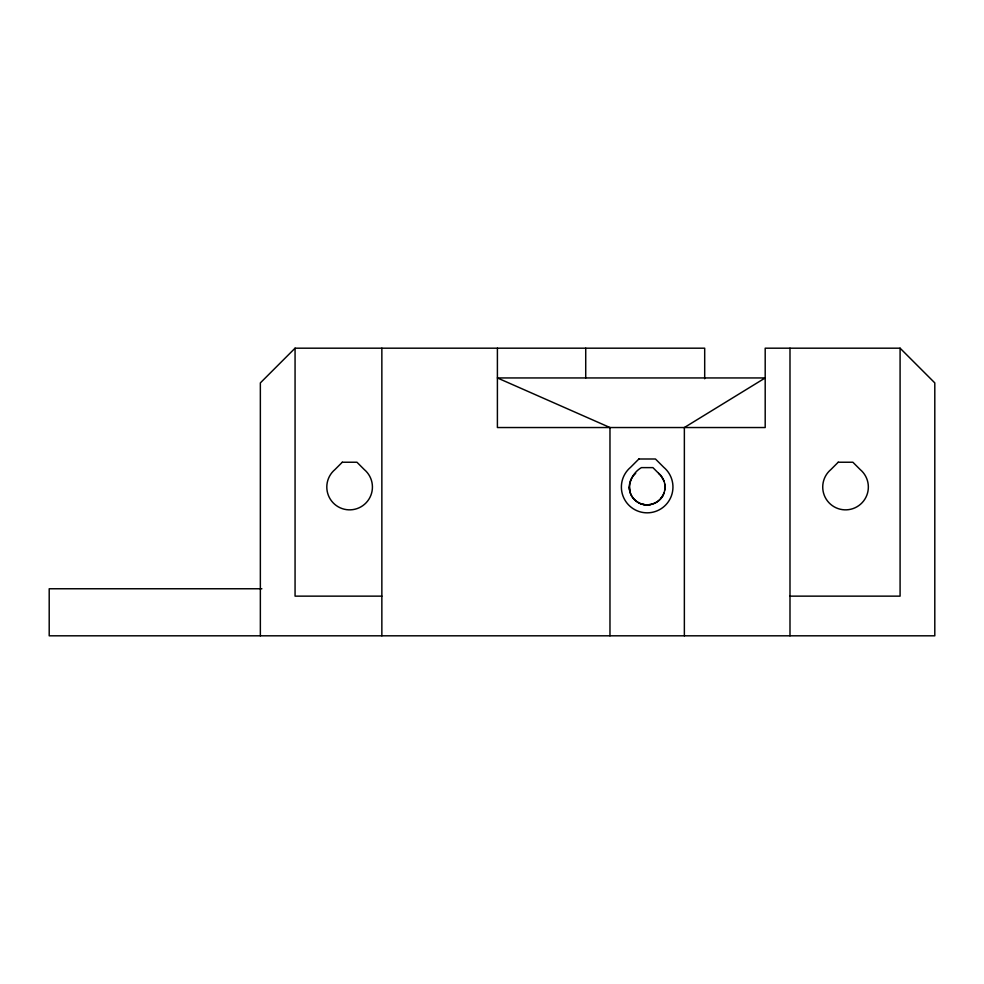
<?xml version="1.0" encoding="UTF-8"?>
<svg xmlns="http://www.w3.org/2000/svg" width="984" height="984" viewBox="0 0 984 984"><rect width="100%" height="100%" fill="white"/><g stroke="black" fill="none" stroke-linecap="round" stroke-linejoin="round"><path stroke-width="1.48" d="M663.942 493.144C660.227 504.484 644.581 508.666 635.689 500.721C624.311 491.569 629.981 474.116 641.433 467.621L652.909 467.621L660.842 475.567L663.942 480.93M664.754 490.143L664.754 483.943M660.842 498.519L662.712 495.801M704.692 378.779L704.692 348.188L295.065 348.188L260.354 382.899L260.354 635.812M765.195 377.942L684.36 427.536L684.36 635.812M261.867 588.764L49.2 588.764L49.2 635.812L934.8 635.812L934.8 382.899L900.089 348.188L765.195 348.188L765.195 427.536L497.4 427.536L497.4 348.188M765.294 377.942L497.4 377.942L609.969 427.536L609.969 635.812M381.853 596.144L295.065 596.144L295.065 348.188M789.992 596.144L900.089 596.144L900.089 348.188M629.317 487.043L629.637 490.339M789.992 348.188L789.992 635.812M585.726 348.188L585.726 377.942M381.853 348.188L381.853 635.812M658.64 473.365A17.847 17.847 0 0 1 660.153 499.294A17.847 17.847 0 0 1 634.188 499.294A17.847 17.847 0 0 1 635.689 473.365M650.313 504.608A20.75 19.163 -90 0 1 641.064 503.82M342.284 462.234L334.954 469.565A22.817 22.817 0 0 0 333.022 502.701A22.817 22.817 0 0 0 366.208 502.701A22.817 22.817 0 0 0 364.277 469.565L356.946 462.234L342.284 462.234M638.874 458.999L630.596 467.289A25.793 25.793 0 0 0 628.407 504.743A25.793 25.793 0 0 0 665.922 504.743A25.793 25.793 0 0 0 663.745 467.289L655.455 458.999L638.874 458.999M838.208 462.234L830.877 469.565A22.817 22.817 0 0 0 828.946 502.701A22.817 22.817 0 0 0 862.132 502.701A22.817 22.817 0 0 0 860.201 469.565L852.87 462.234L838.208 462.234"/></g></svg>
